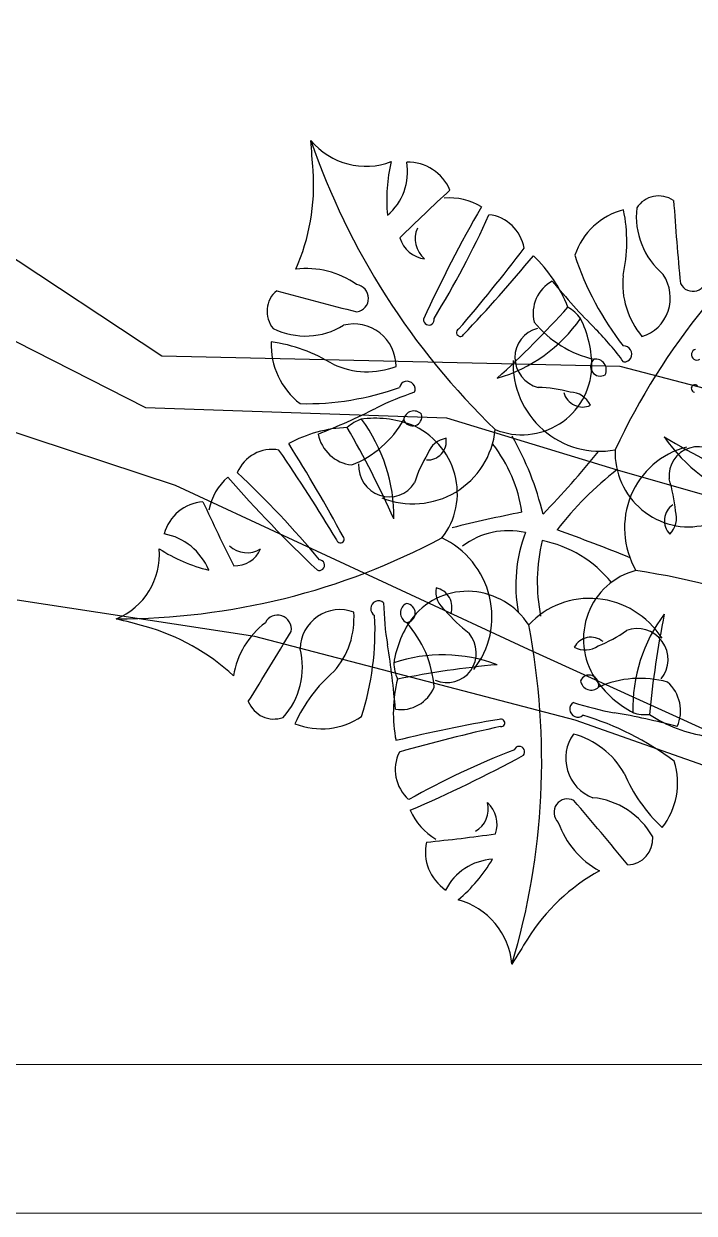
# Model space of a CAD drawing. Header units: millimetres. Extents: x -343543 to 400519, y -115663 to 104219.
# Drawn here: x -164606 to -164156, y -100 to 700 of the extents above; entities that cross this region are included whole.
import ezdxf
from ezdxf.xclip import XClip

# ---------------------------------------------------------------- set-up
doc = ezdxf.new("R2010")
doc.units = ezdxf.units.MM
doc.header["$XCLIPFRAME"] = 0
doc.linetypes.add('XREF MAT BANG TUONG XAY$0$CENTER', pattern=[50.8, 31.75, -6.35, 6.35, -6.35])
doc.layers.get('0').update_dxf_attribs({"color": 231, "lineweight": 0})
for name, color, linetype, lineweight in [('A-PATT', 252, 'Continuous', 9), ('A-SYMBOLS', 10, 'Continuous', 13), ('XREF MAT BANG TUONG XAY$0$01.Xref _MB T1$0$A-DOOR', 8, 'Continuous', 9), ('XREF MAT BANG TUONG XAY$0$A-GRID', 8, 'XREF MAT BANG TUONG XAY$0$CENTER', 15)]:
    doc.layers.add(name, color=color, linetype=linetype, lineweight=lineweight)
doc.layers.add('XREF MAT BANG NOI THAT$0$FF-Plants', color=8, linetype='Continuous')

# ---------------------------------------------------------------- blocks, each defined once
blk = doc.blocks.new('XREF MAT BANG TUONG XAY$0$00.xref_IKIGAI_Truc')
at = {"layer": 'XREF MAT BANG TUONG XAY$0$A-GRID', "color": 8, "ltscale": 20}
blk.add_lwpolyline([(-2907.53, 0), (42750, 0)], dxfattribs=at)
blk = doc.blocks.new('XREF MAT BANG TUONG XAY$0$xref_IKIGAI_Cot')
at = {"layer": 'XREF MAT BANG TUONG XAY$0$A-GRID', "color": 8, "ltscale": 20}
blk.add_lwpolyline([(-2907.53, 0), (42750, 0)], dxfattribs=at)
blk = doc.blocks.new('XREF MAT BANG NOI THAT$0$YLD.Studio-03-187')
at = {"layer": 'XREF MAT BANG NOI THAT$0$FF-Plants', "color": 8}
for p, q in [((-472.64, -419.91), (-311.95, -525.94)), ((-448.71, -496.79), (-323.15, -560.74)), ((-311.95, -525.94), (-4.21, -532.85)), ((-4.21, -532.85), (248.54, -598.68)), ((-323.15, -560.74), (-120.71, -567.73)), ((-120.71, -567.73), (-6.04, -602.54)), ((-434.28, -569.64), (-302.99, -612.93)), ((-6.04, -602.54), (167.59, -652.21)), ((-302.99, -612.93), (-65.82, -723.17)), ((-249.49, -714.52), (-409.36, -690.13)), ((-34.31, -770.82), (-249.49, -714.52)), ((-65.82, -723.17), (182.87, -836.49)), ((168.39, -842.22), (-34.31, -770.82))]:
    blk.add_line(p, q, dxfattribs=at)
blk = doc.blocks.new('XREF MAT BANG NOI THAT$0$YLD.Studio-03-151')
at = {"layer": 'XREF MAT BANG NOI THAT$0$FF-Plants', "color": 8}
for centre, major_axis, start_param, end_param in [((296.83, 406.09), (280.61, -391.58), 4.415331, 4.89859), ((-114.44, 289.88), (28.24, -39.41), -1.486433, -0.245542), ((-3368.53, 83.46), (1911.84, -2667.91), 1.008825, 1.014998), ((10.03, 216.83), (64.79, -90.41), 3.844653, 4.174983), ((-124.56, 239.34), (23.23, -32.42), 0.080762, 1.094654), ((-84.34, 214.41), (17.75, -24.76), 1.345772, 2.557273), ((-286.56, 232.41), (81.77, -114.11), 0.516896, 1.008825), ((857.09, -781.71), (792.59, -1106.03), 3.259504, 3.294566), ((483.54, -161.16), (280.61, -391.58), 3.158693, 3.641953), ((83.9, 203.74), (10.65, -14.87), 1.943407, 3.514181), ((-55.83, 180.27), (23.66, -33.01), 1.979084, 2.629914), ((2085.06, 307.52), (1182.27, -1649.81), 4.146672, 4.17445), ((782.32, -276.71), (558.08, -778.78), 3.559126, 3.649613), ((-570.39, 463.94), (349.77, -488.1), 0.384826, 0.51898), ((-32.81, 183.09), (15.45, -21.57), 1.099434, 2.424767), ((72.97, 165.29), (28.67, -40), 2.782199, 3.752625), ((-42.53, 193.7), (61.92, -86.41), 0.717346, 1.140898), ((118.49, 207.12), (29.66, -41.4), 3.969722, 4.957318), ((-63, 192.76), (10.22, -14.26), 3.660501, 4.966774), ((-71.74, 199.26), (11.69, -16.32), 4.38769, 5.540575), ((-856.37, 846.44), (627.75, -876), 0.228997, 0.295603), ((-803.01, 859.46), (612.69, -854.98), 0.184726, 0.253616), ((-63.38, 114.63), (54.76, -76.42), 1.316324, 1.764024), ((206.65, 237.12), (111.92, -156.18), 4.396025, 4.758052), ((-151.82, 115.28), (33.95, -47.38), 1.910808, 2.659598), ((113.72, 161.82), (32.25, -45), 3.984891, 4.781817), ((63.74, 153.97), (16.32, -22.77), -0.322014, 1.533599), ((106.25, 167), (5.44, -7.59), 4.547984, 7.405605), ((-120.78, 153.14), (5.44, -7.59), -0.478564, 2.379057), ((24.27, 142.22), (14.92, -20.82), 3.023168, 4.310784), ((369.46, 462.52), (278.05, -388.01), -1.499828, -1.407992), ((-161.84, 143.9), (10.65, -14.87), 3.200044, 4.770818), ((312.82, 2097.72), (1182.27, -1649.81), -0.879876, -0.852098), ((-479.1, 607.37), (396.99, -553.99), 0.110312, 0.21167), ((8.11, 121.89), (17.25, -24.07), 1.604739, 1.990738), ((-120.64, 108.04), (16.32, -22.77), 0.934623, 2.790236), ((-71.03, 138.68), (2.13, -2.97), 3.998791, 7.487303), ((-56.3, 202.13), (62.74, -87.55), -0.334473, 0.334473), ((53.79, 181.79), (41.94, -58.52), -1.501948, -0.830121), ((-31.31, 109.02), (41.37, -57.73), 0.92037, 1.414197), ((-155.12, 178.19), (29.66, -41.4), -1.056826, -0.06923), ((-49.89, 129.98), (1.5, -2.1), 3.029357, 6.734221), ((7.04, 112.83), (11.99, -16.73), 2.761158, 5.41645), ((-89.73, 0.28), (110.97, -154.85), 1.582992, 1.7336), ((-128.68, 120.65), (28.67, -40), 4.038836, 5.009263), ((-188.54, 19.3), (61.92, -86.41), 1.973983, 2.397535), ((60.17, 115.67), (3.14, -4.38), -0.689941, 2.605879), ((44.07, 107.14), (3.75, -5.24), 3.207093, 6.210706), ((41.25, 105.13), (4.16, -5.8), 0.446275, 2.688339), ((109.11, 115.15), (2.13, -2.97), 2.742154, 6.230666), ((-113.75, 158.59), (32.25, -45), -1.041657, -0.244731), ((-9.63, 109.94), (28.56, -39.86), -0.988436, 0.883172), ((42.48, 107.6), (33.71, -47.04), 4.037868, 5.856573), ((-85.52, 91.91), (3.14, -4.38), 0.566696, 3.862516), ((-158.21, 272.71), (111.92, -156.18), -0.630523, -0.268496), ((-19.53, -90.16), (110.97, -154.85), 2.839629, 2.990237), ((2.03, -4.52), (57.37, -80.06), 2.279258, 2.504306), ((32, 92.96), (7.63, -10.65), 4.36056, 6.107269), ((23.74, 74.18), (9.32, -13.01), 1.417493, 2.493213), ((107.93, 92.39), (1.5, -2.1), 1.77272, 5.477584), ((-324.31, 503.68), (278.05, -388.01), -0.243191, -0.151355), ((-105.43, 1.95), (41.37, -57.73), 2.177007, 2.670834), ((-80.99, 70.26), (4.16, -5.8), 1.702912, 3.944976), ((-82.08, 73.63), (3.75, -5.24), 4.46373, 7.467343), ((-119.89, -26.94), (54.76, -76.42), 2.572961, 3.020661), ((-106.28, 44.04), (17.25, -24.07), 2.861376, 3.247375), ((-703.79, -262.12), (396.99, -553.99), 1.366949, 1.468307), ((-149.73, 107.73), (41.94, -58.52), -0.245311, 0.426516), ((-200.43, 8.89), (62.74, -87.55), 0.922164, 1.59111), ((-82.97, 72.26), (33.71, -47.04), -0.98868, 0.830025), ((-100.09, 23.05), (28.56, -39.86), 0.268201, 2.139809), ((-120.85, 66.29), (14.92, -20.82), 4.279805, 5.567421), ((-72.16, 57.35), (7.63, -10.65), -0.665988, 1.080721), ((-56.8, 43.2), (9.32, -13.01), 2.67413, 3.74985), ((-183.32, -33.88), (115.22, -160.79), 1.175499, 1.462406), ((415.93, 640.65), (396.99, -553.99), -1.146325, -1.044967), ((173.88, 119.18), (62.74, -87.55), 4.692075, 5.361021), ((-175.74, 25.1), (15.45, -21.57), 2.356071, 3.681405), ((-1037.31, -544.63), (627.75, -876), 1.485634, 1.55224), ((-1034.33, -489.13), (612.69, -854.98), 1.441363, 1.510254), ((11.26, -3.75), (57.37, -80.06), 3.535895, 3.760943), ((-99.81, -1.81), (54.68, -76.3), 1.080435, 1.616719), ((-515.73, 518.01), (425.25, -593.42), 0.178972, 0.258095), ((102.38, 48.04), (28.56, -39.86), 4.038112, 5.90972), ((117.46, -2.61), (33.71, -47.04), 2.781231, 4.599936), ((110.64, 32.88), (11.99, -16.73), 1.504521, 4.159813), ((-98.05, 40), (11.99, -16.73), 4.017795, 6.673087), ((-179.66, 2.08), (23.66, -33.01), 3.235721, 3.886552), ((491.35, 654.31), (558.08, -778.78), -1.467422, -1.376935), ((-594.56, -397.29), (349.77, -488.1), 1.641463, 1.775617), ((191.28, -140.49), (130.53, -182.15), 3.170911, 3.433598), ((-1.76, 4.1), (57.37, -80.06), 1.022621, 1.247669), ((-220.04, -13.92), (17.75, -24.76), 2.602409, 3.81391), ((989.26, 558.41), (792.59, -1106.03), 4.516141, 4.551203), ((205.41, -971.81), (587.28, -819.53), 2.725104, 2.773851), ((100.18, 3.25), (7.63, -10.65), 3.103923, 4.850632), ((79.71, 5.8), (9.32, -13.01), 0.160856, 1.236576), ((-255.07, -44.23), (23.23, -32.42), 1.337399, 2.351291), ((-130.52, -8.9), (1.5, -2.1), 4.285994, 7.990858), ((-16.31, -55.61), (30.8, -42.98), 2.310359, 3.172802), ((87.4, -42.34), (59.21, -82.63), 3.717245, 4.258401), ((-342.84, -1091.28), (678.75, -947.17), 2.144563, 2.190022), ((-291.85, 415.28), (280.61, -391.58), -0.611218, -0.127958), ((-299.87, -17.74), (28.24, -39.41), -0.229796, 1.011095), ((-195.32, 77.39), (64.79, -90.41), -1.181895, -0.851566), ((-193.51, -0.65), (10.22, -14.26), -1.366047, -0.059774), ((-202.14, -6.87), (11.69, -16.32), -0.638859, 0.514026), ((-85.51, -59.79), (33.71, -47.04), 0.267957, 2.086662), ((117.37, -40.48), (68.42, -95.48), 3.836041, 4.276728), ((-8.29, -87.17), (46.35, -64.68), 1.632811, 2.334073), ((-144.77, -26.29), (2.13, -2.97), -1.027757, 2.460755), ((81.15, -77.1), (28.56, -39.86), 2.781475, 4.653083), ((10.26, -502.54), (280.61, -391.58), 1.902056, 2.385316), ((-43.98, -92.55), (28.56, -39.86), 1.524838, 3.396446), ((-50.61, -44.34), (9.32, -13.01), 3.930768, 5.006487), ((-68.36, -54.37), (7.63, -10.65), 0.590649, 2.337358), ((38.36, -106.06), (33.71, -47.04), 1.524594, 3.343299), ((-130.06, -84.05), (16.32, -22.77), 2.19126, 4.046873), ((-104.79, -55.72), (3.14, -4.38), 1.823333, 5.119153), ((85.9, -52.86), (110.97, -154.85), 4.096266, 4.246875), ((-83.06, -58.56), (4.16, -5.8), 2.959549, 5.201613), ((-86.55, -58.48), (3.75, -5.24), -0.562818, 2.440795), ((-1036.16, -3207.37), (1911.84, -2667.91), 2.265462, 2.271635), ((-172.65, -69.21), (5.44, -7.59), 0.778073, 3.635694), ((-175.78, -60.66), (32.25, -45), 0.21498, 1.011906), ((-296.19, -65.43), (111.92, -156.18), 0.626114, 0.988141), ((-25.6, -104.67), (41.37, -57.73), 3.433644, 3.927471), ((13.17, 5.36), (57.37, -80.06), -1.490653, -1.265605), ((172, -125.32), (62.74, -87.55), 3.435438, 4.104384), ((744.4, -208.28), (396.99, -553.99), 3.880223, 3.981582), ((-294.88, -201.91), (81.77, -114.11), 1.773533, 2.265462), ((-145.81, -111.55), (33.95, -47.38), 3.167445, 3.916235), ((-1883.49, 992.1), (1182.27, -1649.81), 0.376761, 0.404539), ((-138.09, -112.05), (41.94, -58.52), 1.011326, 1.683153), ((-468.96, -146.28), (280.61, -391.58), 0.645419, 1.128679), ((5.12, 10.21), (57.37, -80.06), -0.234016, -0.008968), ((69.58, -89.36), (11.99, -16.73), 0.247884, 2.903176), ((-59.39, -84.96), (11.99, -16.73), -1.008753, 1.646539), ((38.15, -87.8), (7.63, -10.65), 1.847286, 3.593995), ((-206.12, -93.84), (29.66, -41.4), 0.199811, 1.187407), ((-561.65, -148.08), (278.05, -388.01), 1.013446, 1.105282), ((-59.33, -193.49), (62.74, -87.55), 2.178801, 2.847747), ((33.76, -67.45), (9.32, -13.01), -1.095781, -0.020061), ((-65.56, -91.52), (17.25, -24.07), 4.118013, 4.504012), ((52.38, -766.22), (396.99, -553.99), 2.623586, 2.724945), ((-65.75, -178.62), (61.92, -86.41), 3.23062, 3.654172), ((-2.47, -128.13), (54.76, -76.42), 3.829598, 4.277298), ((36.83, -106.62), (3.75, -5.24), 0.693819, 3.697432), ((97.84, -63.49), (41.37, -57.73), 4.690281, 5.184108), ((72.63, -173.84), (41.94, -58.52), 2.267963, 2.93979), ((-90.72, -98.11), (14.92, -20.82), -0.746744, 0.540873), ((37.9, -103.3), (4.16, -5.8), 4.216186, 6.45825), ((73.02, -123.77), (14.92, -20.82), 0.509893, 1.79751), ((-175.68, -111.66), (10.65, -14.87), 4.456681, 6.027455), ((29, -123.2), (3.14, -4.38), 3.07997, 6.37579), ((80.86, 60.65), (110.97, -154.85), -0.930282, -0.779674), ((-16.6, -310), (111.92, -156.18), 1.882751, 2.244778), ((-14.57, -592.05), (278.05, -388.01), 2.270083, 2.361919), ((74.01, -97.45), (17.25, -24.07), -0.908535, -0.522536), ((126.6, -49.09), (54.76, -76.42), -1.19695, -0.74925), ((-144.26, -87.57), (28.67, -40), -0.987712, -0.017286), ((172, -1158.6), (612.69, -854.98), 2.698, 2.766891), ((223.52, -1179.89), (627.75, -876), 2.742271, 2.808877), ((-22.54, -132.34), (1.5, -2.1), -0.740554, 2.96431), ((48.5, -156.84), (16.32, -22.77), 3.447897, 5.30351), ((13.35, -192.93), (32.25, -45), 1.471617, 2.268543), ((211.17, -706.33), (349.77, -488.1), 2.8981, 3.032254), ((-10.21, -151.78), (2.13, -2.97), 0.22888, 3.717392), ((-67.56, -164.43), (15.45, -21.57), 3.612708, 4.938042), ((-470.41, 684.25), (558.08, -778.78), -0.210785, -0.120298), ((47.76, -171.63), (28.67, -40), 0.268925, 1.239351), ((156.14, -126.55), (61.92, -86.41), 4.487257, 4.910809), ((22.31, -192.76), (5.44, -7.59), 2.03471, 4.892331), ((35.98, -233.04), (29.66, -41.4), 1.456448, 2.444044), ((-46.97, -175.83), (23.66, -33.01), 4.492358, 5.143189), ((-48.35, -190.01), (10.22, -14.26), -0.10941, 1.196863), ((-44.95, -200.36), (11.69, -16.32), 0.617778, 1.770663), ((-1468.64, -1481.43), (1182.27, -1649.81), 1.633398, 1.661176), ((69.95, -181.07), (33.95, -47.38), 4.424082, 5.172872), ((-237.46, 1129.98), (792.59, -1106.03), -0.510407, -0.475345), ((-43.41, -219.86), (17.75, -24.76), 3.859046, 5.070547), ((61.5, -209.76), (10.65, -14.87), -0.569867, 1.000907), ((-24.84, -263.52), (23.23, -32.42), 2.594036, 3.607928), ((-122.51, -165.85), (64.79, -90.41), 0.074742, 0.405072), ((112.55, -354.04), (81.77, -114.11), 3.03017, 3.522099), ((-62.65, -297.7), (28.24, -39.41), 1.026841, 2.267732), ((2736.39, -2062.57), (1911.84, -2667.91), 3.522099, 3.528272)]:
    blk.add_ellipse(centre, major_axis=major_axis, ratio=0.974903, start_param=start_param, end_param=end_param, dxfattribs=at)
blk = doc.blocks.new('XREF MAT BANG NOI THAT')
at = {"color": 8}
for name, p in [('XREF MAT BANG NOI THAT$0$YLD.Studio-03-187', (17131.71, 1002.34)), ('XREF MAT BANG NOI THAT$0$YLD.Studio-03-151', (17070.18, 362.03))]:
    blk.add_blockref(name, p, dxfattribs=at)
blk = doc.blocks.new('01.Xref _MB T1')
at = {"color": 8}
blk.add_lwpolyline([(39999.98286, 2999.99997), (40000.00012, 19400), (-0.00011, 19399.99891), (0.00011, 2999.99997), (8394.99073, 2999.9999), (8394.99073, -99.99996), (31605.0109, -99.99952), (31605.0109, 3000.00035)], close=True, dxfattribs=at)
at = {"layer": 'XREF MAT BANG TUONG XAY$0$01.Xref _MB T1$0$A-DOOR', "color": 8, "transparency": 33554687}
for points in [[(8294.99073, 1349.99999), (8294.99073, -99.99989), (19999.99989, -100)], [(8394.99073, 1349.99999), (8394.99073, 0.00011), (19999.99989, 0)]]:
    blk.add_lwpolyline(points, dxfattribs=at)
at = {"color": 8}
blk.add_blockref('XREF MAT BANG TUONG XAY$0$00.xref_IKIGAI_Truc', (0.00011, 0), dxfattribs=at)
ref = blk.add_blockref('XREF MAT BANG TUONG XAY$0$xref_IKIGAI_Cot', (-0.00927, -0.00001), dxfattribs=at)
XClip(ref).set_block_clipping_path([(-1610.3425959283, -2225.6693134198), (41829.1295208634, 21555.8819575264)])
at = {"layer": 'A-PATT', "color": 8}
blk.add_blockref('XREF MAT BANG NOI THAT', (0, 0), dxfattribs=at)

msp = doc.modelspace()

# ---------------------------------------------------------------- block references
at = {"layer": 'A-SYMBOLS'}
msp.add_blockref('01.Xref _MB T1', (-181333.08, 0), dxfattribs=at)

doc.saveas('drawing.dxf')
